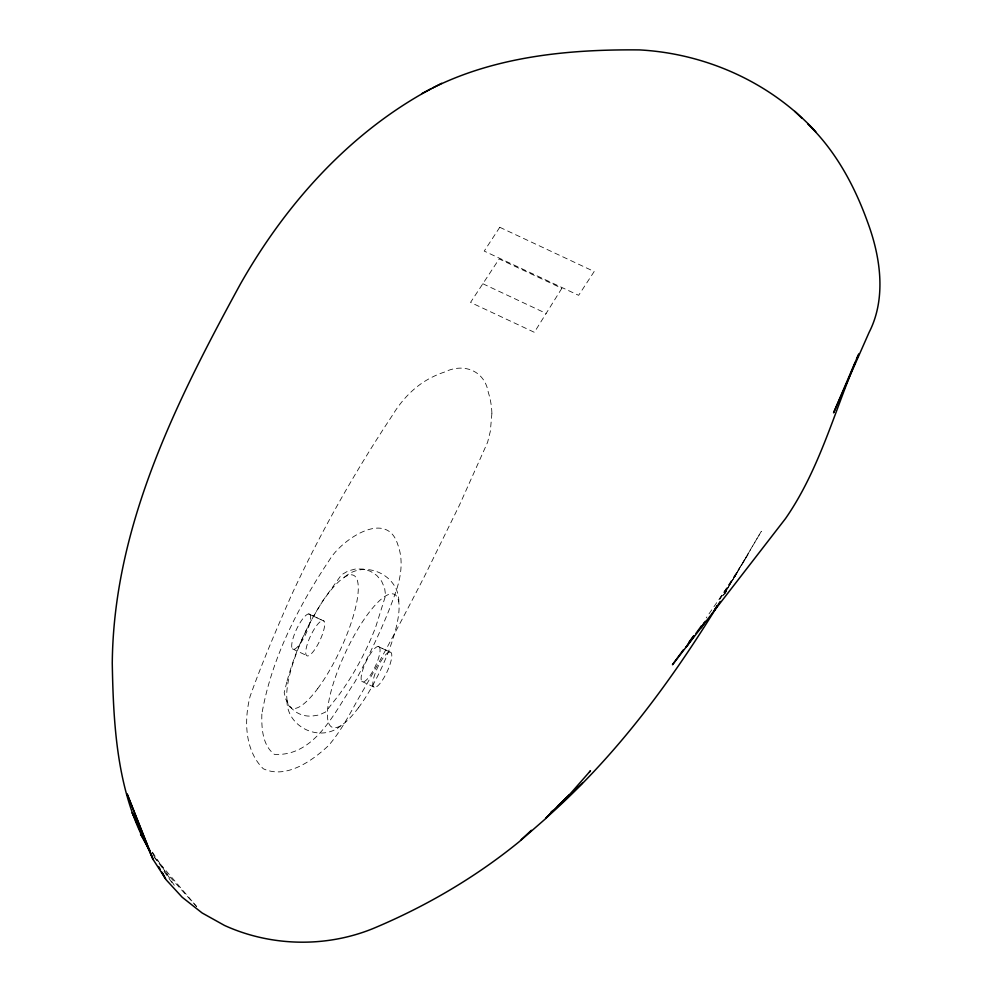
<?xml version="1.0" encoding="UTF-8"?>
<svg xmlns="http://www.w3.org/2000/svg" width="992" height="992" viewBox="0 0 992 992"><rect width="100%" height="100%" fill="white"/><g stroke="black" fill="none" stroke-linecap="round" stroke-linejoin="round"><path stroke-width="0.74" stroke-dasharray="4.96 3.72" d="M723.49 595.064L761.348 531.278L724.706 593.501M723.503 595.299L747.98 554.689L719.994 598.288M724.991 593.65L726.603 591.058M719.795 599.354L737.688 572.223L706.23 617.904M724.656 593.514L726.479 591.009M344.472 577.195C364.845 558.918 399.788 575.273 398.834 602.615M341.273 725.363C320.85 743.566 285.956 727.111 286.998 699.769M482.844 283.749L546.146 313.435M308.723 613.949L322.772 620.533M378.15 646.486L389.868 651.98M309.95 614.532A19.418 5.196 -64.9 0 1 299.857 644.13A19.418 5.196 -64.9 0 1 293.669 636.356A19.418 5.196 -64.9 0 1 309.95 614.532L324 621.104A19.418 5.196 -64.9 0 1 313.906 650.715A19.418 5.196 -64.9 0 1 307.706 642.94A19.418 5.196 -64.9 0 1 324 621.104M379.378 647.069A19.418 5.196 -64.9 0 1 369.284 676.68A19.418 5.196 -64.9 0 1 363.097 668.893A19.418 5.196 -64.9 0 1 379.378 647.069L391.096 652.562A19.418 5.196 -64.9 0 1 381.015 682.174A19.418 5.196 -64.9 0 1 374.815 674.386A19.418 5.196 -64.9 0 1 391.096 652.562M292.367 648.818L307.644 655.985M361.795 681.355L374.74 687.431M196.515 906.576L165.825 872.34L154.616 857.72M154.802 857.559L196.627 906.49M164.002 871.373L171.827 882.496M152.458 852.165L175.448 887.059M152.26 852.587L155.732 859.456M491.896 413.416L490.321 431.334L487.618 442.234L459.544 504.94L425.27 574.752C406.026 612.337 386.272 649.673 365.49 686.427C353.388 706.18 343.889 727.892 328.6 745.5C312.406 760.74 286.18 779.439 263.277 768.75C244.751 750.535 243.908 720.155 250.12 696.285C262.21 662.433 276.433 629.399 290.867 596.502C319.858 533.584 354.032 473.134 392.348 415.437C400.408 402.095 410.936 390.203 424.092 381.709A87.643 81.914 -21.7 0 1 444.763 371.963C463.574 362.737 484.567 370.438 488.275 392.274A86.8 81.121 -21.7 0 1 491.896 413.416M261.851 714.042C261.516 727.967 262.31 745.215 274.387 754.366C315.568 756.797 335.668 710.136 355.012 681.74C370.859 652.153 385.541 621.786 396.465 590.004C401.289 575.385 403.347 559.302 397.767 544.558C386.793 508.797 342.029 539.623 330.138 558.967C298.617 605.926 271.548 657.944 261.851 714.042M286.812 682.05L284.183 692.664L285.758 699.273L288.188 703.551A26.4 25.321 -44.9 0 0 314.228 715.753L319.201 714.947L325.525 712.045L339.165 694.636A282.546 271.002 -44.9 0 0 375.732 626.919L385.603 595.547L384.611 588.02L381.573 581.126L376.749 575.41L370.475 571.293L363.258 569.086L355.62 568.962L348.155 570.933L341.434 574.839L322.115 601.784L310.992 620.843A282.546 271.002 -44.9 0 0 286.812 682.05M561.844 288.312L534.341 332.308L470.543 302.411L499.187 258.949L561.844 288.312M499.77 227.28L484.22 251.088L578.634 295.331L594.183 271.535L499.77 227.28M358.372 707.866A73.371 19.604 -64.9 0 0 396.465 596.018A73.371 19.604 -64.9 0 0 334.961 678.478A73.371 19.604 -64.9 0 0 358.372 707.866M317.626 688.696A73.272 19.58 -64.9 0 0 355.669 577.009A73.272 19.58 -64.9 0 0 294.252 659.345A73.272 19.58 -64.9 0 0 317.626 688.696"/><path stroke-width="1.49" d="M858.998 353.66C835.041 408.791 820.161 468.683 785.478 518.618L672.464 664.752L683.451 649.748M855.216 362.068L833.565 412.833L869.116 332.357C886.575 298.245 880.524 256.928 867.678 222.332C854.645 186.025 835.76 150.982 807.81 123.988M856.431 359.24L858.229 355.012M720.18 601.437C671.745 680.673 616.119 756.35 546.059 817.929L569.185 794.914M704.345 622.654L701.046 627.787L705.312 621.327M693.11 636.938L686.129 647.082L694.202 635.872M696 633.38L701.381 625.902M688.944 642.258L693.52 636.008M589.496 771.987L590.488 770.747L568.242 796.117L545.154 819.082L519.275 841.662C475.205 877.573 425.704 906.49 373.314 928.45L372.521 928.772C325.351 947.782 270.766 946.517 224.49 925.437L202.132 912.975L182.206 897.264L166.334 879.991L153.078 859.419L132.196 812.721L138.421 825.096M521.197 839.691L531.377 830.292M550.585 812.547L552.842 810.452M557.492 806.161L582.453 783.097M430.974 88.846C349.457 132.643 285.646 204.216 240.386 284.072C176.502 401.115 113.758 525.983 112.282 662.296L112.257 662.582C113.398 726.677 116.982 795.138 150.338 851.657M432.686 87.966C496.273 56.222 569.309 49.216 639.456 49.91C705.833 53.481 770.858 82.534 815.833 131.837M421.984 93.521L441.688 83.278M794.902 111.402L801.92 118.271M143.084 837.955L140.529 834.074L150.313 851.396M144.795 840.534L147.349 844.415M158.633 866.537L160.134 869.24M161.646 871.943L165.416 878.701L162.651 873.208M717.179 605.703L714.017 611.01L717.179 605.777M153.078 859.419L127.224 794.195L153.078 859.419"/></g></svg>
